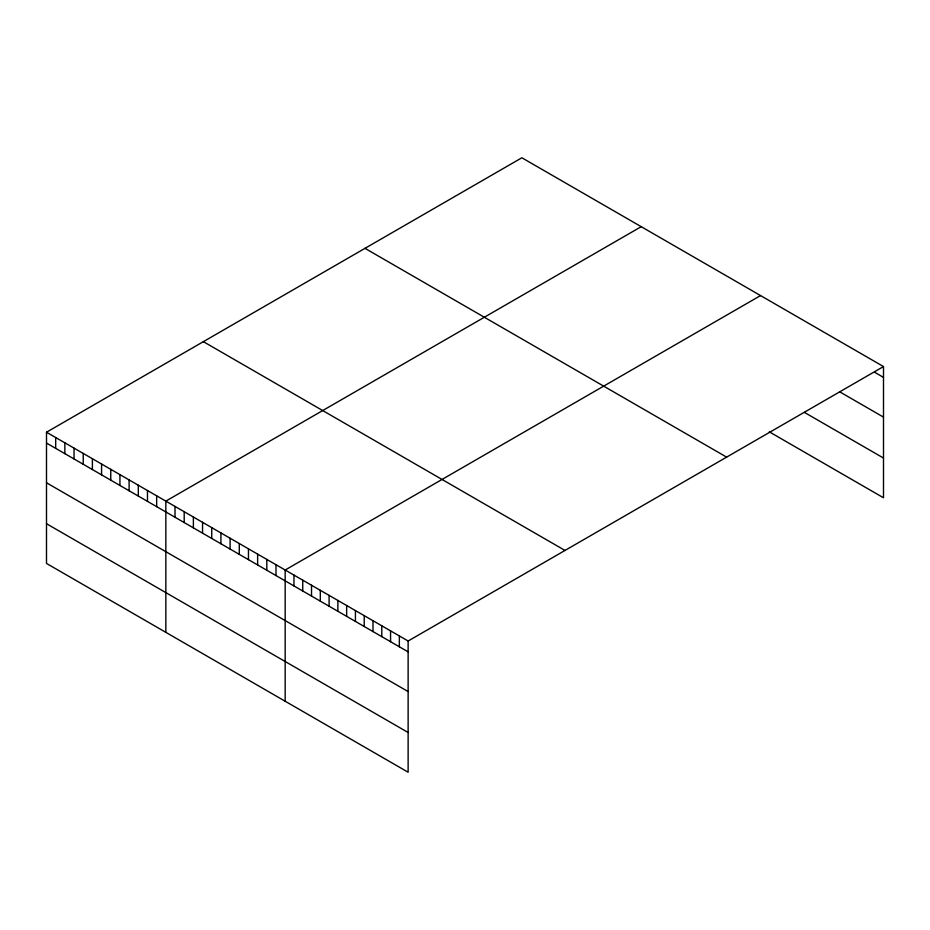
<?xml version="1.0" encoding="UTF-8"?>
<svg xmlns="http://www.w3.org/2000/svg" width="930" height="930" viewBox="0 0 930 930"><rect width="100%" height="100%" fill="white"/><g stroke="black" fill="none" stroke-linecap="round" stroke-linejoin="round"><path stroke-width="1.4" d="M46.5 432.229L408.131 641.014L408.131 772.226L46.5 563.441L46.5 432.229L521.87 157.775L883.5 366.56L883.5 497.771L769.331 431.857M641.212 226.676L165.842 501.119L165.842 632.342M760.542 295.577L285.173 570.02L285.173 701.243M408.131 641.014L883.5 366.56M874.723 372.325L883.5 377.394M839.592 391.763L883.5 417.117M804.462 412.42L883.5 458.048M365.002 248.345L726.632 457.13M203.368 341.659L564.998 550.444M46.5 443.052L408.131 651.849M46.5 482.786L408.131 691.571M46.5 523.718L408.131 732.503M399.354 635.934L399.354 646.769M390.565 630.865L390.565 641.7M381.788 625.797L381.788 636.632M373 620.729L373 631.563M364.223 615.66L364.223 626.495M355.434 610.592L355.434 621.414M346.658 605.511L346.658 616.346M337.869 600.443L337.869 611.277M329.092 595.374L329.092 606.209M320.304 590.306L320.304 601.14M311.527 585.237L311.527 596.072M302.738 580.169L302.738 590.992M293.961 575.089L293.961 585.923M276.001 564.719L276.001 575.554M266.817 559.418L266.817 570.253M257.633 554.117L257.633 564.952M248.461 548.828L248.461 559.651M239.277 543.527L239.277 554.361M230.094 538.226L230.094 549.06M220.922 532.925L220.922 543.759M211.738 527.624L211.738 538.458M202.554 522.323L202.554 533.157M193.382 517.022L193.382 527.856M184.198 511.721L184.198 522.555M175.014 506.42L175.014 517.254M156.659 495.818L156.659 506.652M147.475 490.529L147.475 501.351M138.303 485.228L138.303 496.062M129.119 479.927L129.119 490.761M119.935 474.625L119.935 485.46M110.763 469.325L110.763 480.159M101.579 464.024L101.579 474.858M92.396 458.723L92.396 469.557M83.223 453.422L83.223 464.256M74.04 448.121L74.04 458.955M64.856 442.82L64.856 453.654M55.684 437.519L55.684 448.353"/></g></svg>
